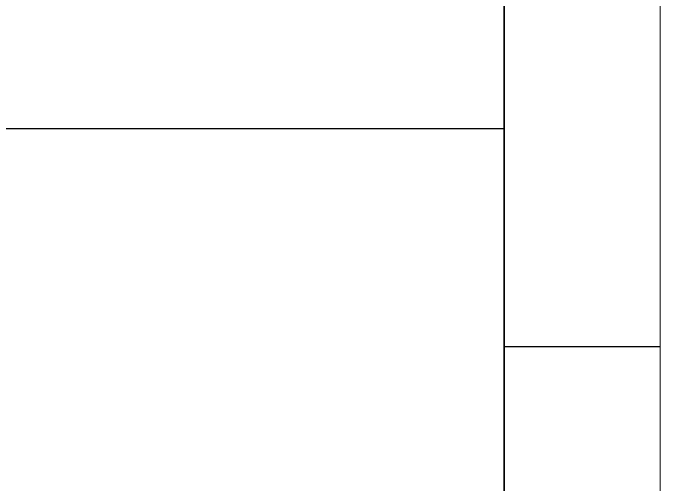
# Model space of a CAD drawing. Header units: inches. Extents: x 19 to 664121, y 34 to 210034.
# Drawn here: x 286648 to 297019, y 15339 to 22882 of the extents above; entities that cross this region are included whole.
import ezdxf

# ---------------------------------------------------------------- set-up
doc = ezdxf.new("R2010")
doc.units = ezdxf.units.IN
doc.header["$MEASUREMENT"] = 0
doc.layers.add('TEG BORDER', color=7, linetype='Continuous')

msp = doc.modelspace()

# ---------------------------------------------------------------- linework, layer by layer
for p, q in [((294518.85, 2534.15), (294518.85, 58034.15)), ((297018.85, 17534.15), (294518.85, 17534.15))]:
    msp.add_line(p, q)
at = {"color": 5, "lineweight": 15}
msp.add_lwpolyline([(18.85, 210034.15), (297018.85, 210034.15), (297018.85, 34.15), (18.85, 34.15)], close=True, dxfattribs=at)
msp.add_lwpolyline([(2518.85, 207534.15), (294518.85, 207534.15), (294518.85, 2534.15), (2518.85, 2534.15)], close=True)
at = {"layer": 'TEG BORDER'}
msp.add_line((244518.85, 21034.15), (294518.85, 21034.15), dxfattribs=at)

doc.saveas('drawing.dxf')
